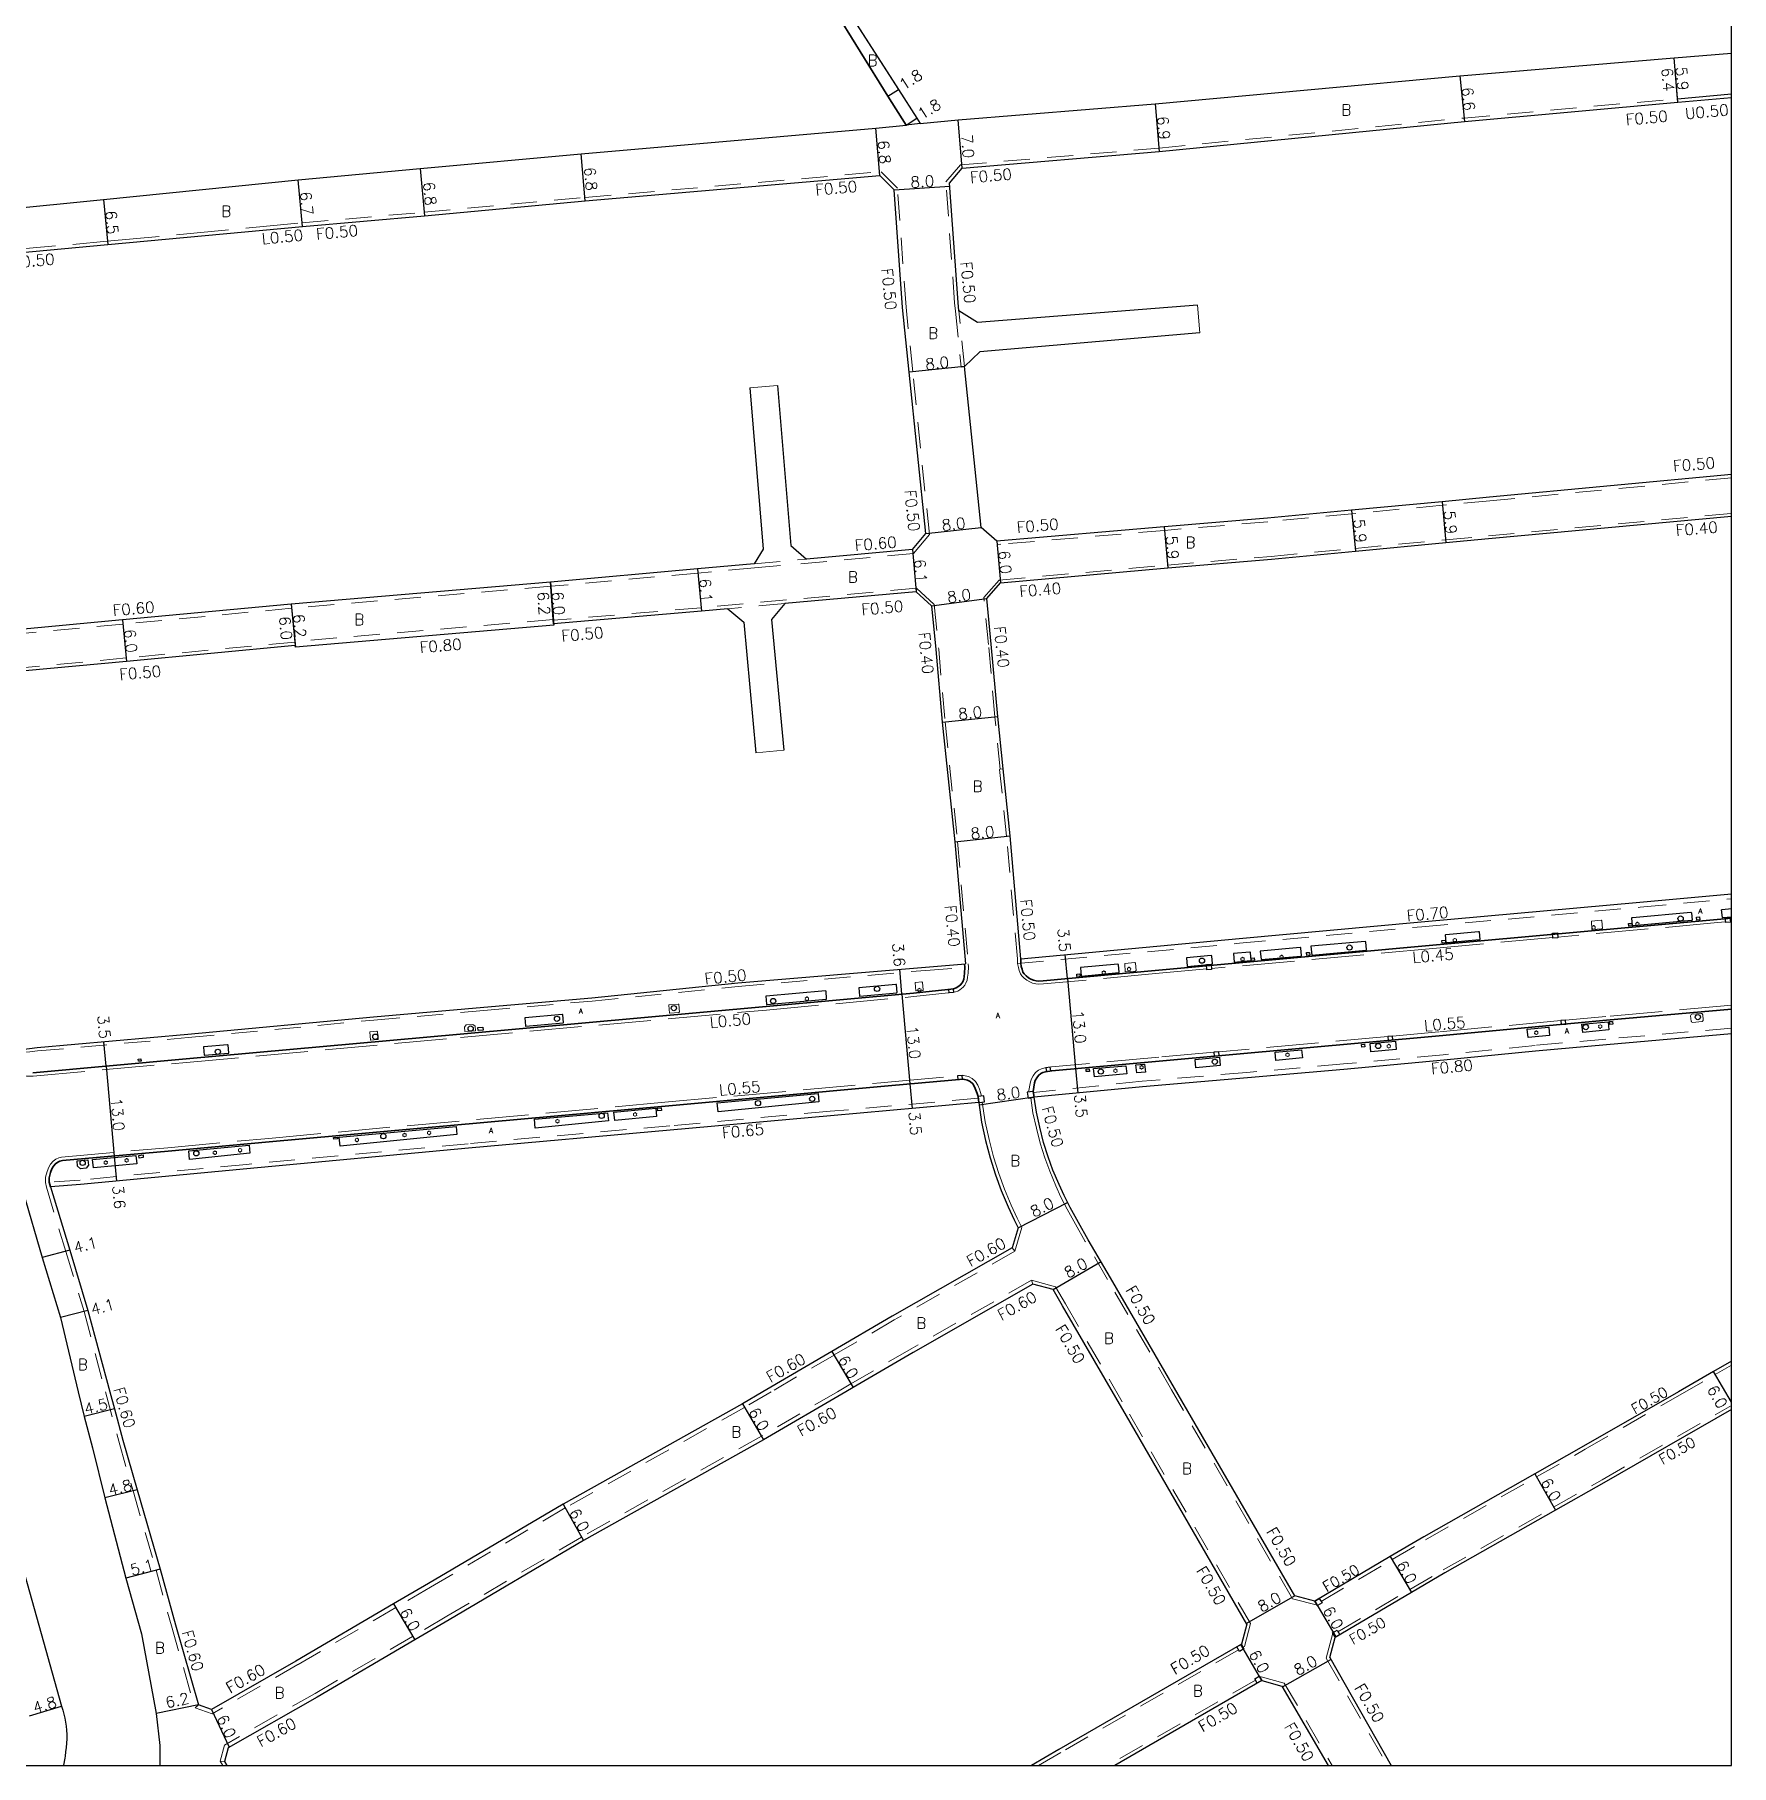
# Model space of a CAD drawing. Header units: metres. Extents: x -3200 to -2400, y -109800 to -109200.
# Drawn here: x -2643.9 to -2400, y -109800 to -109551.2 of the extents above; entities that cross this region are included whole.
import ezdxf

# ---------------------------------------------------------------- set-up
doc = ezdxf.new("R2010")
doc.units = ezdxf.units.M
doc.header["$LTSCALE"] = 2.5
for name, pattern in [('2213000', [1.5, 1, -0.5]), ('2232000', [2.5, 1.5, -1]), ('2233000', [4, 3, -1])]:
    doc.linetypes.add(name, pattern=pattern)
doc.layers.get('0').update_dxf_attribs({"color": 150, "lineweight": 50})
for name, color, linetype, lineweight in [('2101000', 177, 'Continuous', 30), ('2102000', 191, 'Continuous', 30), ('2102001', 191, 'Continuous', 9), ('2213000', 6, '2213000', 9), ('2232000', 4, '2232000', 9), ('2233000', 62, '2233000', 9), ('2236000', 3, 'Continuous', 15), ('2239000', 3, 'Continuous', 15), ('9107000', 111, 'Continuous', 35), ('9201100', 215, 'Continuous', 30), ('9203500', 155, 'Continuous', 30)]:
    doc.layers.add(name, color=color, linetype=linetype, lineweight=lineweight)
for name, color, linetype in [('2231000', 162, 'Continuous'), ('2235000', 7, 'Continuous'), ('2236100', 96, 'Continuous'), ('2238000', 11, 'Continuous'), ('9201500', 222, 'Continuous'), ('9202100', 82, 'Continuous'), ('9302100', 196, 'Continuous'), ('999', 7, 'Continuous')]:
    doc.layers.add(name, color=color, linetype=linetype)
doc.styles.add('Dm_Anotation', font='txt.shx', dxfattribs={"bigfont": 'pscdm.shx'})

# ---------------------------------------------------------------- blocks, each defined once
blk = doc.blocks.new('223800')
at = {"color": 0, "linetype": 'Continuous'}
blk.add_circle((0, 0), 0.75, dxfattribs=at)
blk = doc.blocks.new('223900')
blk.add_lwpolyline([(-0.22, -0.37), (-0.44, -0.3), (-0.47, -0.27), (-0.48, -0.24), (-0.44, 0.01), (-0.48, 0.23), (-0.47, 0.27), (-0.45, 0.29), (-0.21, 0.38), (-0.04, 0.53), (0, 0.54), (0.03, 0.53), (0.22, 0.37), (0.44, 0.3), (0.47, 0.27), (0.48, 0.24), (0.44, -0.01), (0.48, -0.23), (0.47, -0.27), (0.45, -0.29), (0.21, -0.38), (0.04, -0.53), (0, -0.54), (-0.03, -0.53)], close=True)

msp = doc.modelspace()

# ---------------------------------------------------------------- linework, layer by layer
at = {"layer": '2101000'}
for points in [[(-2533.97, -109542.02), (-2531.25, -109544.99), (-2529.23, -109547.2), (-2521.26, -109560.05), (-2518.62, -109564.18)], [(-2530.75, -109542.25), (-2529.79, -109543.62), (-2528.03, -109546.14), (-2519.75, -109559.08), (-2517.1, -109563.22), (-2516.61, -109563.97)], [(-2516.61, -109563.97), (-2511.16, -109563.42), (-2482.84, -109561.13), (-2439.04, -109557.11), (-2408.23, -109554.53), (-2400, -109553.87)], [(-2512.42, -109572.52), (-2510.6, -109570.39), (-2482.24, -109568), (-2438.39, -109563.68), (-2407.71, -109560.91), (-2407.75, -109560.41), (-2400, -109559.71)], [(-2674.47, -109576.68), (-2674.51, -109576.43), (-2672.78, -109576.16), (-2668.8, -109578.46), (-2658.96, -109577.41), (-2648.96, -109576.36), (-2634.03, -109574.91), (-2606.05, -109572.08), (-2588.5, -109570.45), (-2565.35, -109568.32), (-2523, -109564.64), (-2518.62, -109564.18)], [(-2677.98, -109587.02), (-2677.24, -109585.27), (-2658.39, -109583.49), (-2648.38, -109582.73), (-2633.43, -109581.38), (-2605.41, -109578.75), (-2587.89, -109577.22), (-2564.76, -109575.1), (-2522.41, -109571.42)], [(-2515.82, -109622.89), (-2518.19, -109599.73), (-2519.15, -109590.4), (-2520.37, -109573.48), (-2522.41, -109571.42)], [(-2511.05, -109590.9), (-2511.18, -109589.72), (-2512.42, -109572.52)], [(-2505.58, -109624), (-2507.86, -109622.05), (-2510.23, -109598.92)], [(-2400, -109614.4), (-2434.76, -109617.7), (-2441.58, -109618.34), (-2454.6, -109619.57), (-2466.67, -109620.71), (-2481.54, -109621.97), (-2505.08, -109623.95), (-2505.58, -109624)], [(-2502.14, -109684.03), (-2503.7, -109666.39), (-2504.7, -109656.75), (-2505.48, -109649.2), (-2506.4, -109638.83), (-2507.05, -109632.24), (-2505.08, -109629.98), (-2481.03, -109627.84), (-2466.13, -109626.59), (-2454.05, -109625.45), (-2441.03, -109624.22), (-2434.9, -109623.64), (-2400, -109620.41)], [(-2517.74, -109625.2), (-2515.82, -109622.89)], [(-2540.48, -109627.26), (-2548.62, -109627.99), (-2569.78, -109629.9), (-2607.04, -109633.06), (-2631.3, -109635.33), (-2653.15, -109637.36), (-2658.47, -109637.75), (-2661.42, -109637.97)], [(-2517.74, -109625.2), (-2532.95, -109626.58)], [(-2517.21, -109631.28), (-2536.07, -109632.98)], [(-2517.21, -109631.28), (-2514.98, -109633.29), (-2514.36, -109639.58), (-2513.44, -109650.02), (-2511.66, -109667.21), (-2510.11, -109684.78)], [(-2544.28, -109633.72), (-2548.07, -109634.07), (-2569.32, -109635.88), (-2569.31, -109636.08), (-2606.45, -109639.23), (-2606.47, -109639.03), (-2630.74, -109641.3), (-2652.62, -109643.34), (-2660.96, -109644.06)], [(-2502.14, -109684.03), (-2470.78, -109681.12), (-2444.58, -109678.73), (-2413.17, -109675.92), (-2400, -109674.71)], [(-2646.97, -109697.23), (-2644.67, -109696.92), (-2643.58, -109696.81), (-2621.9, -109694.89), (-2595.22, -109692.37), (-2579.37, -109690.99), (-2563.84, -109689.64), (-2542.86, -109687.52), (-2515.87, -109685.23), (-2510.11, -109684.78)], [(-2400, -109694.83), (-2417.97, -109696.41), (-2428.14, -109697.32), (-2441.36, -109698.63), (-2455.7, -109699.96), (-2469.58, -109701.16), (-2484.66, -109702.46), (-2500.24, -109703.93)], [(-2462.78, -109775.62), (-2480.05, -109745.76), (-2489.26, -109729.89), (-2492.45, -109724.43), (-2493.85, -109721.94), (-2495.04, -109719.82), (-2495.93, -109718.09), (-2496.65, -109716.48), (-2497.53, -109714.41), (-2498.22, -109712.5), (-2498.87, -109710.44), (-2499.43, -109708.27), (-2499.92, -109706.09), (-2500.24, -109703.93)], [(-2508.21, -109704.69), (-2529.52, -109706.6), (-2552.55, -109708.68), (-2581.56, -109711.26), (-2613.42, -109714.23), (-2637.33, -109716.49), (-2641.63, -109716.82)], [(-2508.21, -109704.69), (-2507.79, -109707.55), (-2507.21, -109710.15), (-2506.57, -109712.64), (-2505.8, -109715.08), (-2504.97, -109717.34), (-2503.98, -109719.68), (-2503.13, -109721.57), (-2502.54, -109722.71), (-2503.38, -109725.62), (-2520.65, -109735.44), (-2529.3, -109740.49), (-2539.23, -109746.29)], [(-2645.89, -109716.57), (-2645.57, -109717.61), (-2642.84, -109726.99), (-2640.23, -109735.62), (-2637.67, -109746.29)], [(-2641.63, -109716.82), (-2638.87, -109725.95), (-2636.26, -109734.59), (-2633.11, -109746.29)], [(-2469.67, -109779.69), (-2486.98, -109749.77), (-2496.17, -109733.92), (-2497.52, -109731.61), (-2500.41, -109730.84), (-2517.64, -109740.63), (-2526.27, -109745.67), (-2527.33, -109746.29)], [(-2400, -109741.91), (-2402.56, -109743.39), (-2407.61, -109746.29)], [(-2653.18, -109746.29), (-2651.83, -109750.16), (-2648.94, -109759.99), (-2643.98, -109777.44), (-2640.05, -109791.5), (-2639.89, -109792.07), (-2639.74, -109792.63), (-2639.6, -109793.2), (-2639.49, -109793.77), (-2639.39, -109794.35), (-2639.33, -109794.93), (-2639.31, -109795.55), (-2639.32, -109796.18), (-2639.35, -109796.8), (-2639.41, -109797.43), (-2639.48, -109798.05), (-2639.56, -109798.67), (-2639.6, -109798.96), (-2639.76, -109799.98), (-2639.76, -109800)], [(-2637.67, -109746.29), (-2636.82, -109749.85), (-2635.62, -109754.37), (-2633.85, -109761.56), (-2630.83, -109773.08), (-2628.57, -109781.1), (-2626.45, -109792.55), (-2625.94, -109797.13), (-2625.94, -109800)], [(-2633.11, -109746.29), (-2632.45, -109748.76), (-2631.26, -109753.25), (-2629.2, -109760.37), (-2625.9, -109771.77), (-2623.69, -109779.78), (-2620.38, -109791.29)], [(-2539.23, -109746.29), (-2542.17, -109748.01), (-2567.94, -109762.46), (-2587.33, -109773.87), (-2592.32, -109776.79), (-2606.37, -109785), (-2618.49, -109791.95), (-2620.38, -109791.29)], [(-2527.33, -109746.29), (-2539.14, -109753.19), (-2565, -109767.69), (-2584.34, -109779.08), (-2589.29, -109781.97), (-2603.32, -109790.17), (-2616.13, -109797.49)], [(-2407.61, -109746.29), (-2421.25, -109754.12), (-2428.26, -109758.09), (-2444.21, -109767.14), (-2449.04, -109769.99), (-2459.88, -109776.38)], [(-2400, -109748.84), (-2418.35, -109759.37), (-2425.3, -109763.31), (-2441.2, -109772.33), (-2446, -109775.16), (-2456.96, -109781.61)], [(-2459.88, -109776.38), (-2462.78, -109775.62)], [(-2469.67, -109779.69), (-2470.45, -109782.59)], [(-2457.73, -109784.51), (-2456.96, -109781.61)], [(-2470.45, -109782.59), (-2496.67, -109797.71), (-2500.63, -109800)], [(-2457.73, -109784.51), (-2448.89, -109800)], [(-2467.51, -109787.82), (-2488.63, -109800)], [(-2467.51, -109787.82), (-2464.61, -109788.59)], [(-2464.61, -109788.59), (-2457.97, -109800)], [(-2616.13, -109797.49), (-2616.64, -109799.42)], [(-2616.64, -109799.42), (-2616.31, -109800)]]:
    msp.add_lwpolyline(points, dxfattribs=at)
at = {"layer": '2102000'}
for points in [[(-2476.74, -109590.1), (-2508.36, -109592.59), (-2511.05, -109590.9)], [(-2476.42, -109594.08), (-2508.04, -109596.78), (-2510.23, -109598.92)], [(-2541.11, -109601.96), (-2539.21, -109625.15), (-2540.48, -109627.26)], [(-2537.12, -109601.64), (-2535.24, -109624.64), (-2532.95, -109626.58)], [(-2544.28, -109633.72), (-2541.97, -109635.64), (-2540.23, -109654.44)], [(-2536.07, -109632.98), (-2537.99, -109635.29), (-2536.24, -109654.07)]]:
    msp.add_lwpolyline(points, dxfattribs=at)
at = {"layer": '2102001'}
for points in [[(-2476.42, -109594.08), (-2476.74, -109590.1)], [(-2541.11, -109601.96), (-2537.12, -109601.64)], [(-2536.24, -109654.07), (-2540.23, -109654.44)]]:
    msp.add_lwpolyline(points, dxfattribs=at)
at = {"layer": '2213000'}
for points in [[(-2400, -109678.22), (-2402.04, -109678.41), (-2442.94, -109682.11), (-2482.82, -109685.73), (-2498.94, -109687.21), (-2499.58, -109687.24), (-2499.93, -109687.22), (-2500.31, -109687.13), (-2500.69, -109686.97), (-2501.03, -109686.77), (-2501.37, -109686.51), (-2501.65, -109686.19), (-2501.85, -109685.95), (-2501.97, -109685.55), (-2502.08, -109685.16), (-2502.16, -109684.69)], [(-2644.18, -109700.42), (-2622.13, -109698.44), (-2582.76, -109694.86), (-2538.75, -109690.91), (-2517.58, -109688.98), (-2512.64, -109688.46), (-2511.82, -109688.36), (-2511.68, -109688.33), (-2511.45, -109688.23), (-2511.19, -109688.09), (-2511, -109687.95), (-2510.81, -109687.77), (-2510.62, -109687.54), (-2510.51, -109687.34), (-2510.36, -109686.97), (-2510.3, -109686.61), (-2510.24, -109686.09), (-2510.21, -109685.26)], [(-2400, -109691.27), (-2417.97, -109692.89), (-2441.99, -109695.11), (-2482.27, -109698.75), (-2497.7, -109700.13), (-2498.59, -109700.28), (-2498.99, -109700.38), (-2499.28, -109700.55), (-2499.62, -109700.83), (-2499.87, -109701.17), (-2500.07, -109701.53), (-2500.19, -109701.88), (-2500.36, -109703.12)], [(-2508.3, -109703.82), (-2508.44, -109703.42), (-2508.62, -109702.93), (-2508.79, -109702.43), (-2509.06, -109702.04), (-2509.44, -109701.69), (-2509.84, -109701.49), (-2510.45, -109701.34), (-2520.71, -109702.27), (-2522.29, -109702.41), (-2553.3, -109705.21), (-2610.22, -109710.38), (-2624.74, -109711.72), (-2639.94, -109713.06), (-2640.29, -109713.14), (-2640.58, -109713.29), (-2640.91, -109713.53), (-2641.22, -109713.87), (-2641.44, -109714.23), (-2641.65, -109714.76), (-2641.83, -109715.52), (-2641.86, -109716.17)]]:
    msp.add_lwpolyline(points, dxfattribs=at)
at = {"layer": '2231000'}
msp.add_lwpolyline([(-2407.71, -109560.91), (-2400, -109560.21)], dxfattribs=at)
at = {"layer": '2232000'}
for points in [[(-2512.93, -109572.35), (-2510.84, -109569.91), (-2482.28, -109567.5), (-2438.44, -109563.18), (-2407.75, -109560.41)], [(-2605.46, -109578.25), (-2587.93, -109576.72), (-2564.8, -109574.6), (-2522.22, -109570.9)], [(-2517.58, -109625.79), (-2515.3, -109623.05), (-2517.69, -109599.68), (-2518.65, -109590.36), (-2519.88, -109573.25), (-2522.22, -109570.9)], [(-2511.55, -109590.95), (-2511.67, -109589.76), (-2512.93, -109572.35)], [(-2605.46, -109578.25), (-2605.41, -109578.75)], [(-2511.55, -109590.95), (-2510.73, -109598.97)], [(-2510.23, -109598.92), (-2511.05, -109590.9)], [(-2510.73, -109598.97), (-2510.23, -109598.92)], [(-2400, -109614.9), (-2434.71, -109618.2), (-2441.53, -109618.84), (-2454.55, -109620.07), (-2466.63, -109621.21), (-2481.5, -109622.46), (-2505.04, -109624.45), (-2505.54, -109624.5)], [(-2505.1, -109656.79), (-2505.88, -109649.24), (-2506.79, -109638.87), (-2507.47, -109632.11), (-2505.28, -109629.59), (-2481.06, -109627.45), (-2466.17, -109626.19), (-2454.08, -109625.05), (-2441.06, -109623.82), (-2434.94, -109623.24), (-2400, -109620.01)], [(-2505.54, -109624.5), (-2505.58, -109624)], [(-2540.48, -109627.26), (-2532.95, -109626.58)], [(-2540.42, -109627.85), (-2535.01, -109627.36)], [(-2517.58, -109625.79), (-2535.01, -109627.36)], [(-2517.58, -109625.79), (-2517.74, -109625.2)], [(-2540.42, -109627.85), (-2548.57, -109628.59), (-2569.73, -109630.5), (-2606.99, -109633.65), (-2631.24, -109635.92), (-2653.1, -109637.96), (-2658.42, -109638.35)], [(-2517.17, -109630.77), (-2548.12, -109633.57), (-2569.36, -109635.38)], [(-2517.17, -109630.77), (-2517.21, -109631.28)], [(-2517.17, -109630.77), (-2514.6, -109633.1), (-2513.96, -109639.54), (-2513.04, -109649.98), (-2511.26, -109667.18), (-2509.71, -109684.75)], [(-2536.07, -109632.98), (-2544.28, -109633.72)], [(-2569.37, -109635.28), (-2606.53, -109638.43)], [(-2569.37, -109635.28), (-2569.36, -109635.38)], [(-2569.36, -109635.38), (-2569.32, -109635.88)], [(-2606.52, -109638.53), (-2630.79, -109640.8), (-2652.67, -109642.84), (-2660.99, -109643.56)], [(-2606.53, -109638.43), (-2606.52, -109638.53), (-2606.47, -109639.03)], [(-2502.64, -109684.07), (-2504.2, -109666.44), (-2505.2, -109656.81), (-2505.1, -109656.79)], [(-2505.1, -109656.79), (-2504.7, -109656.75)], [(-2502.64, -109684.07), (-2502.61, -109684.73), (-2470.72, -109681.82), (-2444.52, -109679.44), (-2413.1, -109676.63), (-2400, -109675.41)], [(-2647.58, -109697.29), (-2647.47, -109697.66), (-2644.62, -109697.41), (-2643.53, -109697.3), (-2621.86, -109695.38), (-2595.18, -109692.86), (-2579.33, -109691.48), (-2563.79, -109690.13), (-2542.81, -109688.01), (-2515.83, -109685.72), (-2509.67, -109685.22), (-2509.71, -109684.75)], [(-2400, -109694.01), (-2418.04, -109695.59), (-2428.22, -109696.5), (-2441.45, -109697.85), (-2455.78, -109699.16), (-2469.64, -109700.39), (-2484.73, -109701.65), (-2500.34, -109703.26)], [(-2508.27, -109704.1), (-2529.57, -109705.97), (-2552.61, -109708.05), (-2581.61, -109710.63), (-2613.48, -109713.6), (-2637.38, -109715.85), (-2642.39, -109716.2), (-2642.24, -109716.88)], [(-2459.52, -109776.99), (-2463.11, -109776.05), (-2480.49, -109746.01), (-2489.69, -109730.14), (-2492.88, -109724.68), (-2494.28, -109722.18), (-2495.48, -109720.05), (-2496.38, -109718.3), (-2497.11, -109716.68), (-2497.99, -109714.59), (-2498.7, -109712.66), (-2499.35, -109710.57), (-2499.92, -109708.39), (-2500.41, -109706.18), (-2500.73, -109704.01)], [(-2502.99, -109726.09), (-2502.01, -109722.66), (-2502.68, -109721.35), (-2503.53, -109719.48), (-2504.51, -109717.16), (-2505.33, -109714.92), (-2506.09, -109712.5), (-2506.72, -109710.03), (-2507.3, -109707.46), (-2507.72, -109704.64)], [(-2642.24, -109716.88), (-2639.45, -109726.12), (-2636.83, -109734.76), (-2633.75, -109746.29)], [(-2503.38, -109725.62), (-2502.99, -109726.09), (-2520.35, -109735.96), (-2529, -109741.01), (-2538.04, -109746.29)], [(-2500.41, -109730.84), (-2500.62, -109730.26), (-2517.94, -109740.11), (-2526.58, -109745.16), (-2528.52, -109746.29)], [(-2500.62, -109730.26), (-2497.19, -109731.19), (-2495.74, -109733.67), (-2486.54, -109749.52), (-2469.13, -109779.62), (-2470.02, -109782.92)], [(-2633.75, -109746.29), (-2631.84, -109753.41), (-2629.78, -109760.53), (-2626.48, -109771.93), (-2624.27, -109779.94), (-2620.87, -109791.75)], [(-2538.04, -109746.29), (-2541.87, -109748.53), (-2567.64, -109762.98), (-2587.02, -109774.39), (-2592.02, -109777.31), (-2606.07, -109785.52), (-2618.43, -109792.61), (-2620.87, -109791.75)], [(-2528.52, -109746.29), (-2539.44, -109752.67), (-2565.3, -109767.17), (-2584.65, -109778.56), (-2589.6, -109781.46), (-2603.62, -109789.65), (-2616.64, -109797.09), (-2617.25, -109799.37), (-2616.64, -109799.42)], [(-2457.31, -109781), (-2458.27, -109784.58), (-2449.46, -109800)], [(-2470.85, -109783.39), (-2496.42, -109798.14), (-2499.63, -109800)], [(-2470.02, -109782.92), (-2470.2, -109783.02)], [(-2468.41, -109787.76), (-2489.63, -109800)], [(-2467.58, -109787.28), (-2467.76, -109787.38)], [(-2467.58, -109787.28), (-2464.28, -109788.16), (-2457.39, -109800)], [(-2620.87, -109791.75), (-2620.38, -109791.29)]]:
    msp.add_lwpolyline(points, dxfattribs=at)
at = {"layer": '2232000', "color": 2}
for points in [[(-2458.98, -109776.43), (-2448.79, -109770.42), (-2443.96, -109767.57), (-2428.01, -109758.53), (-2421, -109754.55), (-2407.36, -109746.73), (-2402.31, -109743.83), (-2400, -109742.48)], [(-2456.56, -109780.8), (-2446.25, -109774.73), (-2441.45, -109771.9), (-2425.55, -109762.88), (-2418.6, -109758.93), (-2400, -109748.27)]]:
    msp.add_lwpolyline(points, dxfattribs=at)
at = {"layer": '2233000'}
for points in [[(-2677.31, -109584.78), (-2658.43, -109582.99), (-2648.42, -109582.23), (-2633.48, -109580.89), (-2605.46, -109578.25)], [(-2400.83, -109678.75), (-2402, -109678.85), (-2424.95, -109680.93)], [(-2400, -109678.67), (-2400.15, -109678.69)], [(-2425.68, -109680.99), (-2442.9, -109682.55), (-2474.75, -109685.45)], [(-2511.84, -109688.87), (-2511.72, -109688.85), (-2511.52, -109688.8), (-2511.23, -109688.68), (-2510.91, -109688.51), (-2510.67, -109688.33), (-2510.45, -109688.11), (-2510.21, -109687.82), (-2510.06, -109687.55), (-2509.88, -109687.11), (-2509.8, -109686.68), (-2509.73, -109686.13), (-2509.67, -109685.22)], [(-2475.41, -109685.51), (-2482.78, -109686.18), (-2498.91, -109687.66), (-2499.58, -109687.69), (-2500, -109687.66), (-2500.45, -109687.55), (-2500.88, -109687.38), (-2501.28, -109687.14), (-2501.68, -109686.83), (-2501.99, -109686.48), (-2502.22, -109686.2), (-2502.38, -109685.74), (-2502.51, -109685.3), (-2502.61, -109684.73)], [(-2647.47, -109697.66), (-2647.33, -109698.53), (-2647.19, -109699.15), (-2646.96, -109699.58), (-2646.77, -109699.87), (-2646.55, -109700.14), (-2646.19, -109700.44), (-2645.85, -109700.64), (-2645.49, -109700.79), (-2645.08, -109700.9), (-2644.38, -109700.92), (-2644.16, -109700.92), (-2622.08, -109698.94), (-2582.72, -109695.36), (-2538.71, -109691.41), (-2517.53, -109689.48), (-2512.58, -109688.96), (-2512.45, -109688.95)], [(-2400, -109690.7), (-2418.03, -109692.33), (-2423.86, -109692.87)], [(-2424.5, -109692.93), (-2442.04, -109694.55), (-2448.72, -109695.16)], [(-2449.4, -109695.22), (-2473.7, -109697.42)], [(-2474.4, -109697.48), (-2482.32, -109698.2), (-2497.75, -109699.58), (-2497.94, -109699.61)], [(-2642.39, -109716.2), (-2642.35, -109715.44), (-2642.15, -109714.6), (-2641.91, -109714), (-2641.64, -109713.55), (-2641.26, -109713.14), (-2640.86, -109712.84), (-2640.47, -109712.64), (-2640.07, -109712.55), (-2624.79, -109711.2), (-2610.27, -109709.86), (-2553.35, -109704.68), (-2522.29, -109701.88), (-2520.76, -109701.75), (-2511.26, -109700.88)], [(-2507.79, -109703.77), (-2507.93, -109703.28), (-2508.11, -109702.78), (-2508.32, -109702.19), (-2508.66, -109701.69), (-2509.14, -109701.25), (-2509.66, -109700.99), (-2510.41, -109700.8), (-2510.59, -109700.82)], [(-2498.55, -109699.7), (-2498.69, -109699.72), (-2499.2, -109699.85), (-2499.62, -109700.05), (-2500.06, -109700.41), (-2500.38, -109700.85), (-2500.63, -109701.29), (-2500.77, -109701.73), (-2501.06, -109703.22)], [(-2617.25, -109799.37), (-2616.88, -109800)]]:
    msp.add_lwpolyline(points, dxfattribs=at)
at = {"layer": '2235000'}
for points in [[(-2414.78, -109678.99), (-2414.32, -109678.95), (-2414.28, -109679.33), (-2414.75, -109679.37)], [(-2404.96, -109678.49), (-2405, -109678.05), (-2404.57, -109678.01), (-2404.53, -109678.45)], [(-2400.2, -109678.06), (-2400.14, -109678.77), (-2400.82, -109678.83), (-2400.89, -109678.12)], [(-2441.62, -109681.43), (-2441.11, -109681.38), (-2441.08, -109681.75), (-2441.58, -109681.8)], [(-2425.73, -109680.37), (-2425.01, -109680.3), (-2424.94, -109681.04), (-2425.67, -109681.1)], [(-2469.05, -109683.94), (-2468.59, -109683.89), (-2468.56, -109684.25), (-2469.01, -109684.29)], [(-2461.08, -109683.16), (-2460.65, -109683.12), (-2460.61, -109683.53), (-2461.05, -109683.57)], [(-2494.11, -109686.27), (-2493.65, -109686.23), (-2493.63, -109686.54), (-2494.08, -109686.59)], [(-2475.47, -109684.88), (-2474.8, -109684.82), (-2474.73, -109685.58), (-2475.4, -109685.64)], [(-2511.89, -109688.37), (-2511.84, -109688.87), (-2512.45, -109688.95), (-2512.5, -109688.45)], [(-2580.21, -109693.92), (-2579.51, -109693.86), (-2579.47, -109694.29), (-2580.17, -109694.35)], [(-2423.81, -109693.43), (-2423.86, -109692.87), (-2424.5, -109692.93), (-2424.45, -109693.49)], [(-2417.06, -109693.46), (-2417.49, -109693.5), (-2417.53, -109693.08), (-2417.1, -109693.05)], [(-2452.69, -109696.7), (-2453.12, -109696.74), (-2453.16, -109696.35), (-2452.73, -109696.31)], [(-2448.67, -109695.71), (-2448.72, -109695.16), (-2449.4, -109695.22), (-2449.35, -109695.77)], [(-2629.05, -109698.46), (-2628.65, -109698.42), (-2628.63, -109698.74), (-2629.02, -109698.78)], [(-2497.85, -109700.15), (-2497.94, -109699.61), (-2498.55, -109699.7), (-2498.46, -109700.25)], [(-2473.65, -109697.97), (-2473.7, -109697.42), (-2474.4, -109697.48), (-2474.35, -109698.04)], [(-2510.54, -109701.35), (-2510.59, -109700.82), (-2511.26, -109700.88), (-2511.21, -109701.41)], [(-2492.28, -109700.23), (-2492.74, -109700.27), (-2492.78, -109699.93), (-2492.31, -109699.88)], [(-2508.3, -109703.82), (-2508.21, -109704.69), (-2507.37, -109704.61), (-2507.46, -109703.74)], [(-2501.23, -109703.24), (-2501.12, -109704.06), (-2500.24, -109703.93), (-2500.36, -109703.12)], [(-2553.82, -109705.85), (-2554.36, -109705.9), (-2554.4, -109705.51), (-2553.86, -109705.46)], [(-2600.39, -109709.91), (-2600.93, -109709.96), (-2600.95, -109709.74), (-2600.41, -109709.7)], [(-2628.31, -109712.63), (-2628.9, -109712.69), (-2628.94, -109712.3), (-2628.35, -109712.24)]]:
    msp.add_lwpolyline(points, close=True, dxfattribs=at)
at = {"layer": '2235000', "color": 2}
for points in [[(-2459.88, -109776.38), (-2459.24, -109776), (-2458.85, -109776.65), (-2459.5, -109777.03)], [(-2456.96, -109781.61), (-2457.34, -109780.96), (-2456.69, -109780.58), (-2456.31, -109781.23)], [(-2470.45, -109782.59), (-2470.07, -109783.24), (-2470.72, -109783.61), (-2471.1, -109782.96)], [(-2467.51, -109787.82), (-2468.16, -109788.19), (-2468.53, -109787.54), (-2467.88, -109787.17)]]:
    msp.add_lwpolyline(points, close=True, dxfattribs=at)
at = {"layer": '2236000'}
for points in [[(-2418.61, -109679.72), (-2418.58, -109679.71), (-2418.55, -109679.7), (-2418.54, -109679.68), (-2418.62, -109678.59), (-2418.65, -109678.55), (-2418.68, -109678.52), (-2418.71, -109678.51), (-2420.09, -109678.63), (-2420.11, -109678.64), (-2420.11, -109678.65), (-2420.12, -109678.66), (-2420.04, -109679.81), (-2420.03, -109679.82), (-2420.01, -109679.84), (-2419.99, -109679.85)], [(-2485.65, -109685.81), (-2485.61, -109685.79), (-2485.58, -109685.77), (-2485.57, -109685.75), (-2485.66, -109684.67), (-2485.69, -109684.64), (-2485.72, -109684.61), (-2485.75, -109684.59), (-2487.18, -109684.73), (-2487.2, -109684.73), (-2487.2, -109684.74), (-2487.21, -109684.75), (-2487.13, -109685.9), (-2487.12, -109685.92), (-2487.1, -109685.93), (-2487.08, -109685.94)], [(-2516.25, -109688.59), (-2516.21, -109688.57), (-2516.19, -109688.55), (-2516.17, -109688.52), (-2516.27, -109687.45), (-2516.29, -109687.41), (-2516.32, -109687.39), (-2516.36, -109687.37), (-2517.31, -109687.46), (-2517.32, -109687.46), (-2517.33, -109687.47), (-2517.34, -109687.49), (-2517.24, -109688.63), (-2517.23, -109688.65), (-2517.22, -109688.66), (-2517.2, -109688.67)], [(-2551.3, -109691.76), (-2551.26, -109691.74), (-2551.24, -109691.72), (-2551.22, -109691.7), (-2551.32, -109690.63), (-2551.34, -109690.59), (-2551.37, -109690.56), (-2551.41, -109690.55), (-2552.71, -109690.66), (-2552.73, -109690.67), (-2552.74, -109690.68), (-2552.75, -109690.7), (-2552.65, -109691.84), (-2552.64, -109691.85), (-2552.63, -109691.87), (-2552.6, -109691.88)], [(-2404.22, -109693.06), (-2405.58, -109693.19), (-2405.67, -109693.16), (-2405.75, -109693.07), (-2405.78, -109692.99), (-2405.86, -109692.24), (-2405.85, -109692.14), (-2405.77, -109692.05), (-2405.69, -109692.02), (-2404.35, -109691.89), (-2404.26, -109691.91), (-2404.18, -109691.98), (-2404.12, -109692.08), (-2404.04, -109692.84), (-2404.07, -109692.93), (-2404.14, -109693.01)], [(-2594.64, -109695.66), (-2594.6, -109695.65), (-2594.58, -109695.63), (-2594.56, -109695.6), (-2594.66, -109694.53), (-2594.68, -109694.49), (-2594.71, -109694.47), (-2594.75, -109694.45), (-2595.7, -109694.54), (-2595.71, -109694.54), (-2595.72, -109694.55), (-2595.73, -109694.57), (-2595.63, -109695.71), (-2595.62, -109695.73), (-2595.61, -109695.74), (-2595.59, -109695.75)], [(-2580.56, -109694.39), (-2580.61, -109693.74), (-2580.91, -109693.47), (-2581.9, -109693.56), (-2582.14, -109693.88), (-2582.08, -109694.52)]]:
    msp.add_lwpolyline(points, close=True, dxfattribs=at)
at = {"layer": '2236100'}
msp.add_lwpolyline([(-2400, -109678.04), (-2401.21, -109678.15), (-2401.25, -109678.14), (-2401.28, -109678.12), (-2401.29, -109678.1), (-2401.4, -109677.03), (-2401.38, -109676.99), (-2401.35, -109676.96), (-2401.32, -109676.94), (-2400, -109676.82)], dxfattribs=at)
for points in [[(-2405.73, -109678.56), (-2414.12, -109679.32), (-2414.16, -109679.31), (-2414.18, -109679.29), (-2414.2, -109679.27), (-2414.3, -109678.2), (-2414.29, -109678.15), (-2414.26, -109678.12), (-2414.23, -109678.1), (-2405.84, -109677.34), (-2405.81, -109677.36), (-2405.78, -109677.38), (-2405.75, -109677.42), (-2405.66, -109678.5), (-2405.67, -109678.52), (-2405.69, -109678.54)], [(-2452.52, -109682.79), (-2452.48, -109682.78), (-2452.46, -109682.76), (-2452.45, -109682.73), (-2452.54, -109681.66), (-2452.57, -109681.62), (-2452.6, -109681.6), (-2452.63, -109681.58), (-2460.45, -109682.22), (-2460.33, -109683.5)], [(-2441.03, -109680.53), (-2436.34, -109680.1), (-2436.3, -109680.12), (-2436.27, -109680.14), (-2436.25, -109680.18), (-2436.15, -109681.25), (-2436.17, -109681.28), (-2436.19, -109681.3), (-2436.23, -109681.32), (-2440.92, -109681.74), (-2440.96, -109681.73), (-2440.99, -109681.71), (-2441, -109681.69), (-2441.11, -109680.62), (-2441.09, -109680.58), (-2441.06, -109680.55)], [(-2474.77, -109683.59), (-2478.33, -109683.92), (-2478.35, -109683.93), (-2478.26, -109685.09), (-2478.25, -109685.11), (-2478.24, -109685.12), (-2478.22, -109685.13), (-2474.67, -109684.81), (-2474.62, -109684.79), (-2474.6, -109684.77), (-2474.59, -109684.74), (-2474.68, -109683.67), (-2474.71, -109683.63), (-2474.74, -109683.61)], [(-2469.11, -109684.3), (-2469.06, -109684.28), (-2469.04, -109684.26), (-2469.03, -109684.24), (-2469.12, -109683.17), (-2469.15, -109683.13), (-2469.18, -109683.1), (-2469.21, -109683.08), (-2471.59, -109683.3), (-2471.48, -109684.52)], [(-2461.89, -109683.65), (-2461.84, -109683.62), (-2461.82, -109683.6), (-2461.81, -109683.58), (-2461.9, -109682.51), (-2461.92, -109682.47), (-2461.95, -109682.44), (-2461.99, -109682.43), (-2467.72, -109682.95), (-2467.61, -109684.17)], [(-2488.07, -109686.03), (-2488.02, -109686), (-2488, -109685.98), (-2488.1, -109684.91), (-2488.12, -109684.87), (-2488.19, -109684.83), (-2493.56, -109685.31), (-2493.57, -109685.32), (-2493.58, -109685.33), (-2493.59, -109685.35), (-2493.49, -109686.49), (-2493.48, -109686.51), (-2493.47, -109686.52), (-2493.45, -109686.53)], [(-2530.14, -109689.85), (-2530.1, -109689.84), (-2530.08, -109689.82), (-2530.07, -109689.79), (-2530.16, -109688.72), (-2530.19, -109688.68), (-2530.22, -109688.66), (-2530.25, -109688.64), (-2538.77, -109689.41), (-2538.78, -109689.42), (-2538.79, -109689.43), (-2538.81, -109689.44), (-2538.71, -109690.59), (-2538.7, -109690.6), (-2538.68, -109690.62), (-2538.66, -109690.62)], [(-2519.99, -109688.92), (-2519.96, -109688.91), (-2519.94, -109688.89), (-2519.92, -109688.87), (-2520.02, -109687.8), (-2520.04, -109687.76), (-2520.07, -109687.73), (-2520.11, -109687.72), (-2525.43, -109688.2), (-2525.44, -109688.2), (-2525.45, -109688.21), (-2525.46, -109688.23), (-2525.36, -109689.37), (-2525.35, -109689.39), (-2525.34, -109689.4), (-2525.32, -109689.41)], [(-2568.08, -109692.04), (-2573.42, -109692.52), (-2573.43, -109692.53), (-2573.44, -109692.54), (-2573.45, -109692.55), (-2573.35, -109693.7), (-2573.34, -109693.71), (-2573.33, -109693.73), (-2573.31, -109693.74), (-2567.97, -109693.26), (-2567.93, -109693.24), (-2567.91, -109693.22), (-2567.9, -109693.19), (-2567.99, -109692.12), (-2568.01, -109692.08), (-2568.05, -109692.06)], [(-2426.25, -109693.89), (-2426.14, -109695.05), (-2429.22, -109695.36), (-2429.34, -109694.17)], [(-2417.72, -109693.1), (-2417.6, -109694.26), (-2421.38, -109694.64), (-2421.5, -109693.45)], [(-2616.07, -109697.61), (-2616.03, -109697.6), (-2616.01, -109697.58), (-2616, -109697.55), (-2616.09, -109696.48), (-2616.12, -109696.44), (-2616.15, -109696.41), (-2616.18, -109696.4), (-2619.61, -109696.71), (-2619.63, -109696.72), (-2619.64, -109696.72), (-2619.65, -109696.74), (-2619.55, -109697.88), (-2619.54, -109697.9), (-2619.53, -109697.92), (-2619.5, -109697.92)], [(-2461.8, -109697.13), (-2461.68, -109698.3), (-2465.47, -109698.68), (-2465.59, -109697.48)], [(-2448.29, -109695.91), (-2448.18, -109697.07), (-2451.83, -109697.44), (-2451.95, -109696.24)], [(-2487.04, -109699.41), (-2486.93, -109700.56), (-2491.58, -109701.03), (-2491.7, -109699.83)], [(-2484.37, -109699.18), (-2484.25, -109700.34), (-2485.49, -109700.46), (-2485.61, -109699.29)], [(-2473.6, -109698.21), (-2473.48, -109699.37), (-2476.98, -109699.72), (-2477.1, -109698.52)], [(-2531.31, -109703.43), (-2531.19, -109704.59), (-2545.67, -109706.05), (-2545.81, -109704.74)], [(-2561.57, -109706.17), (-2561.45, -109707.33), (-2571.95, -109708.38), (-2572.07, -109707.12)], [(-2554.62, -109705.53), (-2554.51, -109706.7), (-2560.52, -109707.3), (-2560.65, -109706.08)], [(-2583.32, -109708.14), (-2583.21, -109709.3), (-2600.02, -109710.99), (-2600.16, -109709.67)], [(-2613.1, -109710.85), (-2612.99, -109712.01), (-2621.65, -109712.88), (-2621.77, -109711.65)], [(-2636.18, -109713.72), (-2636.5, -109714.14), (-2637.34, -109714.22), (-2637.75, -109713.84), (-2637.83, -109713.08), (-2636.26, -109712.94)], [(-2629.36, -109712.33), (-2629.24, -109713.5), (-2635.46, -109714.12), (-2635.59, -109712.88)]]:
    msp.add_lwpolyline(points, close=True, dxfattribs=at)
at = {"layer": '9107000'}
for points in [[(-2502.14, -109684.03), (-2502.14, -109684.03), (-2502.16, -109684.69), (-2502.08, -109685.16), (-2501.97, -109685.55), (-2501.85, -109685.95), (-2501.65, -109686.19), (-2501.37, -109686.51), (-2501.03, -109686.77), (-2500.69, -109686.97), (-2500.31, -109687.13), (-2499.93, -109687.22), (-2499.58, -109687.24), (-2498.94, -109687.21), (-2482.82, -109685.73), (-2442.94, -109682.11), (-2402.04, -109678.41), (-2400, -109678.22)], [(-2644.18, -109700.42), (-2622.13, -109698.44), (-2582.76, -109694.86), (-2538.75, -109690.91), (-2517.58, -109688.98), (-2512.64, -109688.46), (-2511.82, -109688.36), (-2511.68, -109688.33), (-2511.45, -109688.23), (-2511.19, -109688.09), (-2511, -109687.95), (-2510.81, -109687.77), (-2510.62, -109687.54), (-2510.51, -109687.34), (-2510.36, -109686.97), (-2510.3, -109686.61), (-2510.24, -109686.09), (-2510.21, -109685.26), (-2510.24, -109684.79)], [(-2400, -109691.27), (-2417.97, -109692.89), (-2441.99, -109695.11), (-2482.27, -109698.75), (-2497.7, -109700.13), (-2498.59, -109700.28), (-2498.99, -109700.38), (-2499.28, -109700.55), (-2499.62, -109700.83), (-2499.87, -109701.17), (-2500.07, -109701.53), (-2500.19, -109701.88), (-2500.36, -109703.12), (-2500.24, -109703.93), (-2500.24, -109703.93)], [(-2508.21, -109704.69), (-2508.21, -109704.69), (-2508.3, -109703.82), (-2508.44, -109703.42), (-2508.62, -109702.93), (-2508.79, -109702.43), (-2509.06, -109702.04), (-2509.44, -109701.69), (-2509.84, -109701.49), (-2510.45, -109701.34), (-2520.71, -109702.27), (-2522.29, -109702.41), (-2553.3, -109705.21), (-2610.22, -109710.38), (-2624.74, -109711.72), (-2639.94, -109713.06), (-2640.29, -109713.14), (-2640.58, -109713.29), (-2640.91, -109713.53), (-2641.22, -109713.87), (-2641.44, -109714.23), (-2641.65, -109714.76), (-2641.83, -109715.52), (-2641.86, -109716.17), (-2641.63, -109716.82), (-2641.63, -109716.82)]]:
    msp.add_lwpolyline(points, dxfattribs=at)
at = {"layer": '9201100'}
for points in [[(-2407.75, -109560.41), (-2408.23, -109554.53)], [(-2407.71, -109560.91), (-2408.23, -109554.53)], [(-2439.04, -109557.11), (-2438.39, -109563.68)], [(-2521.26, -109560.05), (-2519.75, -109559.08)], [(-2482.84, -109561.13), (-2482.24, -109568)], [(-2522.41, -109571.42), (-2523, -109564.64)], [(-2518.62, -109564.18), (-2517.1, -109563.22)], [(-2510.6, -109570.39), (-2511.16, -109563.42)], [(-2564.76, -109575.1), (-2565.35, -109568.32)], [(-2605.41, -109578.75), (-2606.05, -109572.08)], [(-2588.5, -109570.45), (-2587.89, -109577.22)], [(-2634.03, -109574.91), (-2633.43, -109581.38)], [(-2520.37, -109573.48), (-2512.38, -109572.96)], [(-2510.23, -109598.92), (-2518.19, -109599.73)], [(-2454.6, -109619.57), (-2454.05, -109625.45)], [(-2441.58, -109618.34), (-2441.03, -109624.22)], [(-2515.82, -109622.89), (-2507.86, -109622.02)], [(-2481.54, -109621.97), (-2481.03, -109627.84)], [(-2505.58, -109624), (-2505.08, -109629.98)], [(-2517.74, -109625.2), (-2517.21, -109631.28)], [(-2569.32, -109635.88), (-2569.78, -109629.9)], [(-2569.78, -109629.9), (-2569.31, -109636.08)], [(-2548.62, -109627.99), (-2548.07, -109634.07)], [(-2514.98, -109633.29), (-2507.05, -109632.24)], [(-2607.04, -109633.06), (-2606.45, -109639.23)], [(-2607.04, -109633.06), (-2606.47, -109639.03)], [(-2631.3, -109635.33), (-2630.74, -109641.3)], [(-2513.44, -109650.02), (-2505.48, -109649.2)], [(-2511.66, -109667.21), (-2503.7, -109666.39)], [(-2500.24, -109703.93), (-2508.15, -109705.1)], [(-2502.54, -109722.71), (-2495.43, -109719.06)], [(-2638.87, -109725.95), (-2642.84, -109726.99)], [(-2497.52, -109731.61), (-2490.61, -109727.58)], [(-2636.26, -109734.59), (-2640.23, -109735.62)], [(-2529.3, -109740.49), (-2526.27, -109745.67)], [(-2400, -109747.79), (-2402.56, -109743.39)], [(-2632.45, -109748.76), (-2636.82, -109749.85)], [(-2542.17, -109748.01), (-2539.14, -109753.19)], [(-2428.26, -109758.09), (-2425.3, -109763.31)], [(-2629.2, -109760.37), (-2633.85, -109761.56)], [(-2567.94, -109762.46), (-2565, -109767.69)], [(-2625.9, -109771.77), (-2630.83, -109773.08)], [(-2449.04, -109769.99), (-2446, -109775.16)], [(-2462.78, -109775.62), (-2469.71, -109779.62)], [(-2459.88, -109776.38), (-2456.85, -109781.54)], [(-2592.32, -109776.79), (-2589.29, -109781.97)], [(-2467.51, -109787.82), (-2470.5, -109782.62)], [(-2464.53, -109788.72), (-2457.59, -109784.76)], [(-2644.65, -109792.86), (-2640.05, -109791.5)], [(-2620.38, -109791.29), (-2626.45, -109792.55)], [(-2618.49, -109791.95), (-2615.95, -109797.39)]]:
    msp.add_lwpolyline(points, dxfattribs=at)
at = {"layer": '9201100', "flags": 128}
for points in [[(-2495.44, -109686.89), (-2495.76, -109683.43)], [(-2519.27, -109689.13), (-2519.57, -109685.54)], [(-2495.44, -109686.89), (-2494.28, -109699.82)], [(-2519.27, -109689.13), (-2518.09, -109702.03)], [(-2633.65, -109699.47), (-2633.96, -109695.96)], [(-2633.65, -109699.47), (-2632.51, -109712.41)], [(-2518.09, -109702.03), (-2517.77, -109705.55)], [(-2494.28, -109699.82), (-2493.95, -109703.34)], [(-2632.51, -109712.41), (-2632.17, -109716)]]:
    msp.add_lwpolyline(points, dxfattribs=at)
at = {"layer": '9302100'}
msp.add_lwpolyline([(-2516.61, -109563.97), (-2518.62, -109564.18), (-2521.26, -109560.05), (-2529.23, -109547.2), (-2527.39, -109547.13), (-2519.75, -109559.08), (-2517.1, -109563.22)], close=True, dxfattribs=at)
at = {"layer": '999'}
msp.add_lwpolyline([(-3200, -109800), (-2400, -109800), (-2400, -109200), (-3200, -109200)], close=True, dxfattribs=at)

# ---------------------------------------------------------------- block references
at = {"layer": '2238000', "xscale": 0.5, "yscale": 0.5, "zscale": 0.5}
for p in [(-2407.3, -109678.26, 5.76), (-2454.89, -109682.43, 5.92), (-2476.11, -109684.31, 6.03), (-2522.82, -109688.37, 5.89), (-2552.03, -109691.14, 6.25), (-2537.76, -109690.12, 6.16), (-2404.82, -109692.43, 5.86), (-2581.25, -109694.08, 6.31), (-2568.84, -109692.67, 6.14), (-2420.94, -109693.86, 5.94), (-2617.59, -109697.41, 7.23), (-2594.95, -109695.25, 6.57), (-2450.77, -109696.59, 6.06), (-2474.25, -109698.85, 6.17), (-2490.65, -109700.26, 6.09), (-2539.93, -109704.8, 6.07), (-2532.14, -109704.18, 6.29), (-2562.42, -109706.62, 6.56), (-2593.8, -109709.55, 6.89), (-2620.69, -109712.02, 7.49), (-2637.03, -109713.39, 7.5)]:
    msp.add_blockref('223800', p, dxfattribs=at)
at = {"layer": '2239000', "xscale": 0.5, "yscale": 0.5, "zscale": 0.5}
for p in [(-2419.8, -109679.53, 5.92), (-2413.52, -109679.06, 5.94), (-2439.76, -109681.37, 5.99), (-2470.28, -109684.08, 6.1), (-2464.66, -109683.8, 6.11), (-2490.23, -109686.04, 6.16), (-2486.6, -109685.52, 6.11), (-2532.9, -109689.8, 6.22), (-2516.73, -109688.56, 6.11), (-2428.05, -109694.67, 5.97), (-2418.85, -109693.79, 5.94), (-2449.26, -109696.6, 6.06), (-2484.79, -109699.65, 6.2), (-2463.81, -109697.84, 6.15), (-2488.55, -109700.15, 6.09), (-2557.61, -109706.42, 6.41), (-2590.76, -109709.38, 6.89), (-2587.22, -109709.07, 6.75), (-2568.77, -109707.39, 6.56), (-2618.02, -109711.92, 7.49), (-2614.4, -109711.57, 7.49), (-2597.59, -109710.09, 6.89), (-2633.7, -109713.35, 7.57), (-2630.7, -109713.02, 7.71)]:
    msp.add_blockref('223900', p, dxfattribs=at)

# ---------------------------------------------------------------- texts
at = {"layer": '9201500', "style": 'Dm_Anotation'}
for s, rotation, p in [('1.8', 32.6296, (-2518.99, -109559.25)), ('6.4', 274.6622, (-2410.06, -109556)), ('5.9', 274.6622, (-2408.02, -109555.87)), ('6.6', 275.6235, (-2438.77, -109558.8)), ('1.8', 32.3831, (-2516.34, -109563.48)), ('6.9', 274.9819, (-2482.58, -109562.96)), ('6.8', 274.9687, (-2522.74, -109566.43)), ('7.0', 274.6213, (-2510.73, -109565.6)), ('6.8', 275.1497, (-2588.07, -109572.41)), ('6.8', 274.9694, (-2564.93, -109570.28)), ('8.0', 3.6661, (-2517.98, -109573.22)), ('6.7', 275.5009, (-2605.79, -109573.81)), ('6.5', 275.2941, (-2633.78, -109576.55)), ('8.0', 5.8525, (-2515.81, -109599.39)), ('5.9', 275.3937, (-2441.36, -109619.68)), ('8.0', 6.2553, (-2513.44, -109622.53)), ('5.9', 275.3939, (-2454.37, -109620.91)), ('5.9', 274.9718, (-2481.32, -109623.3)), ('6.1', 274.9788, (-2517.51, -109626.64)), ('6.0', 274.7718, (-2505.37, -109625.39)), ('6.1', 275.1635, (-2548.39, -109629.43)), ('6.2', 274.3467, (-2571.66, -109631.3)), ('6.0', 274.3467, (-2569.57, -109631.29)), ('8.0', 7.5763, (-2512.62, -109632.88)), ('6.2', 275.4551, (-2606.8, -109634.54)), ('6.0', 275.3143, (-2631.07, -109636.71)), ('6.0', 275.4551, (-2608.8, -109634.87)), ('8.0', 5.9011, (-2511.06, -109649.67)), ('8.0', 5.9012, (-2509.28, -109666.87)), ('3.6', 274.8578, (-2520.64, -109681.83)), ('3.5', 275.2907, (-2496.89, -109679.72)), ('13.0', 275.1014, (-2494.77, -109691.53)), ('3.5', 275.0609, (-2634.91, -109692.21)), ('13.0', 275.2147, (-2518.59, -109693.75)), ('13.0', 275.0405, (-2632.99, -109704.11)), ('8.0', 8.3934, (-2505.52, -109704.46)), ('3.5', 275.3932, (-2494.49, -109703.56)), ('3.5', 275.1179, (-2518.29, -109706.08)), ('3.6', 275.3841, (-2632.77, -109716.68)), ('8.0', 27.2176, (-2500.26, -109721.26)), ('4.1', 14.6841, (-2638.09, -109726.39)), ('8.0', 30.3297, (-2495.32, -109730.04)), ('4.1', 14.4206, (-2635.62, -109735.26)), ('6.0', 300.2781, (-2528.51, -109741.65)), ('6.0', 300.1852, (-2403.57, -109745.92)), ('4.5', 14.0395, (-2636.59, -109749.59)), ('6.0', 300.2796, (-2541.37, -109749.16)), ('4.8', 14.356, (-2633.1, -109761.26)), ('6.0', 299.5665, (-2427.48, -109759.26)), ('6.0', 299.2833, (-2567.17, -109763.63)), ('5.1', 14.9653, (-2629.94, -109772.74)), ('6.0', 300.482, (-2448.24, -109771.15)), ('8.0', 30.0446, (-2467.5, -109778.06)), ('6.0', 300.3043, (-2591.53, -109777.95)), ('6.0', 300.466, (-2458.8, -109777.72)), ('6.0', 299.9745, (-2469.44, -109783.97)), ('8.0', 29.7144, (-2462.32, -109787.17)), ('4.8', 16.4585, (-2643.91, -109792.54)), ('6.2', 11.7403, (-2624.95, -109791.78)), ('6.0', 295.0733, (-2617.81, -109793.18))]:
    msp.add_text(s, height=1.6, rotation=rotation, dxfattribs=at).set_placement(p)
at = {"layer": '9202100', "style": 'Dm_Anotation'}
for s, height, p in [('B', 1.6, (-2524.17, -109555.7)), ('B', 1.6, (-2456.07, -109562.81)), ('B', 1.6, (-2617.1, -109577.38)), ('B', 1.6, (-2515.48, -109594.91)), ('B', 1.6, (-2478.48, -109624.99)), ('B', 1.6, (-2527.02, -109629.96)), ('B', 1.6, (-2597.96, -109636.07)), ('B', 1.6, (-2509.09, -109660.05)), ('A', 0.75, (-2404.74, -109677.55, 5.81)), ('A', 0.75, (-2565.69, -109691.93, 6.33)), ('A', 0.75, (-2505.73, -109692.56, 5.45)), ('A', 0.75, (-2423.93, -109694.79, 5.89)), ('A', 0.75, (-2578.61, -109709.12, 6.51)), ('B', 1.6, (-2503.66, -109713.88)), ('B', 1.6, (-2517.18, -109737.21)), ('B', 1.6, (-2490.19, -109739.4)), ('B', 1.6, (-2637.72, -109743.17)), ('B', 1.6, (-2543.78, -109752.86)), ('B', 1.6, (-2478.97, -109758.12)), ('B', 1.6, (-2626.63, -109783.91)), ('B', 1.6, (-2609.43, -109790.37)), ('B', 1.6, (-2477.42, -109790.08))]:
    msp.add_text(s, height=height, dxfattribs=at).set_placement(p)
at = {"layer": '9203500', "style": 'Dm_Anotation'}
for s, rotation, p in [('F0.50', 5.2942, (-2415.1, -109564.22)), ('U0.50', 5.2942, (-2406.6, -109563.36)), ('F0.50', 5.2942, (-2531.62, -109574.32)), ('F0.50', 5.2942, (-2509.38, -109572.55)), ('L0.50', 5.2942, (-2611.21, -109581.34)), ('F0.50', 5.2942, (-2603.38, -109580.68)), ('L0.50', 5.2942, (-2646.93, -109584.77)), ('F0.50', 275.8525, (-2522.2, -109584.86)), ('F0.50', 275.8525, (-2510.83, -109583.89)), ('F0.50', 4.8132, (-2408.3, -109614.03)), ('F0.50', 275.8525, (-2518.87, -109616.69)), ('F0.50', 4.8132, (-2502.67, -109622.83)), ('F0.40', 4.8132, (-2407.92, -109623.25)), ('F0.60', 4.9374, (-2525.95, -109625.43)), ('F0.40', 4.8132, (-2502.3, -109632.05)), ('F0.60', 4.9374, (-2632.64, -109634.76)), ('F0.50', 4.9374, (-2525, -109634.65)), ('F0.50', 4.9374, (-2568.11, -109638.44)), ('F0.40', 275.6565, (-2516.86, -109637.17)), ('F0.40', 275.6565, (-2506, -109636.29)), ('F0.80', 4.9374, (-2588.49, -109640.1)), ('F0.50', 4.9374, (-2631.69, -109643.99)), ('F0.40', 275.6565, (-2513.09, -109676.4)), ('F0.50', 275.6565, (-2502.24, -109675.53)), ('F0.70', 5.2039, (-2446.61, -109678.67)), ('L0.45', 5.1973, (-2445.79, -109684.67)), ('F0.50', 5.7607, (-2547.53, -109687.74)), ('L0.50', 5.1306, (-2546.82, -109693.99)), ('L0.55', 5.1727, (-2444.09, -109694.49)), ('F0.80', 5.2994, (-2443.11, -109700.65)), ('L0.55', 5.1553, (-2545.45, -109703.72)), ('F0.50', 285.7455, (-2499.16, -109705.51)), ('F0.65', 5.1597, (-2545.01, -109709.86)), ('F0.60', 29.4363, (-2509.37, -109728.38)), ('F0.50', 300.3149, (-2487.16, -109731.65)), ('F0.60', 29.4363, (-2504.93, -109736.11)), ('F0.50', 300.3149, (-2497.28, -109737.24)), ('F0.60', 29.4363, (-2538.16, -109745.02)), ('F0.60', 286.0704, (-2632.63, -109745.89)), ('F0.60', 29.4363, (-2533.72, -109752.76)), ('F0.50', 300.3149, (-2466.9, -109766.38)), ('F0.50', 300.3149, (-2477.01, -109771.97)), ('F0.60', 286.0704, (-2622.82, -109780.83)), ('F0.50', 30.5657, (-2480, -109787.01)), ('F0.60', 29.4363, (-2615.83, -109789.69)), ('F0.50', 300.3149, (-2454.25, -109788.84)), ('F0.50', 30.5657, (-2476.02, -109795.27)), ('F0.60', 29.4363, (-2611.39, -109797.42)), ('F0.50', 300.3149, (-2464.36, -109794.43))]:
    msp.add_text(s, height=1.6, rotation=rotation, dxfattribs=at).set_placement(p)
at = {"layer": '9203500', "color": 2, "style": 'Dm_Anotation'}
for p in [(-2413.85, -109749.6), (-2409.87, -109756.81), (-2458.2, -109775.14), (-2454.39, -109782.72)]:
    msp.add_text('F0.50', height=1.5, rotation=29.9874, dxfattribs=at).set_placement(p)

doc.saveas('drawing.dxf')
